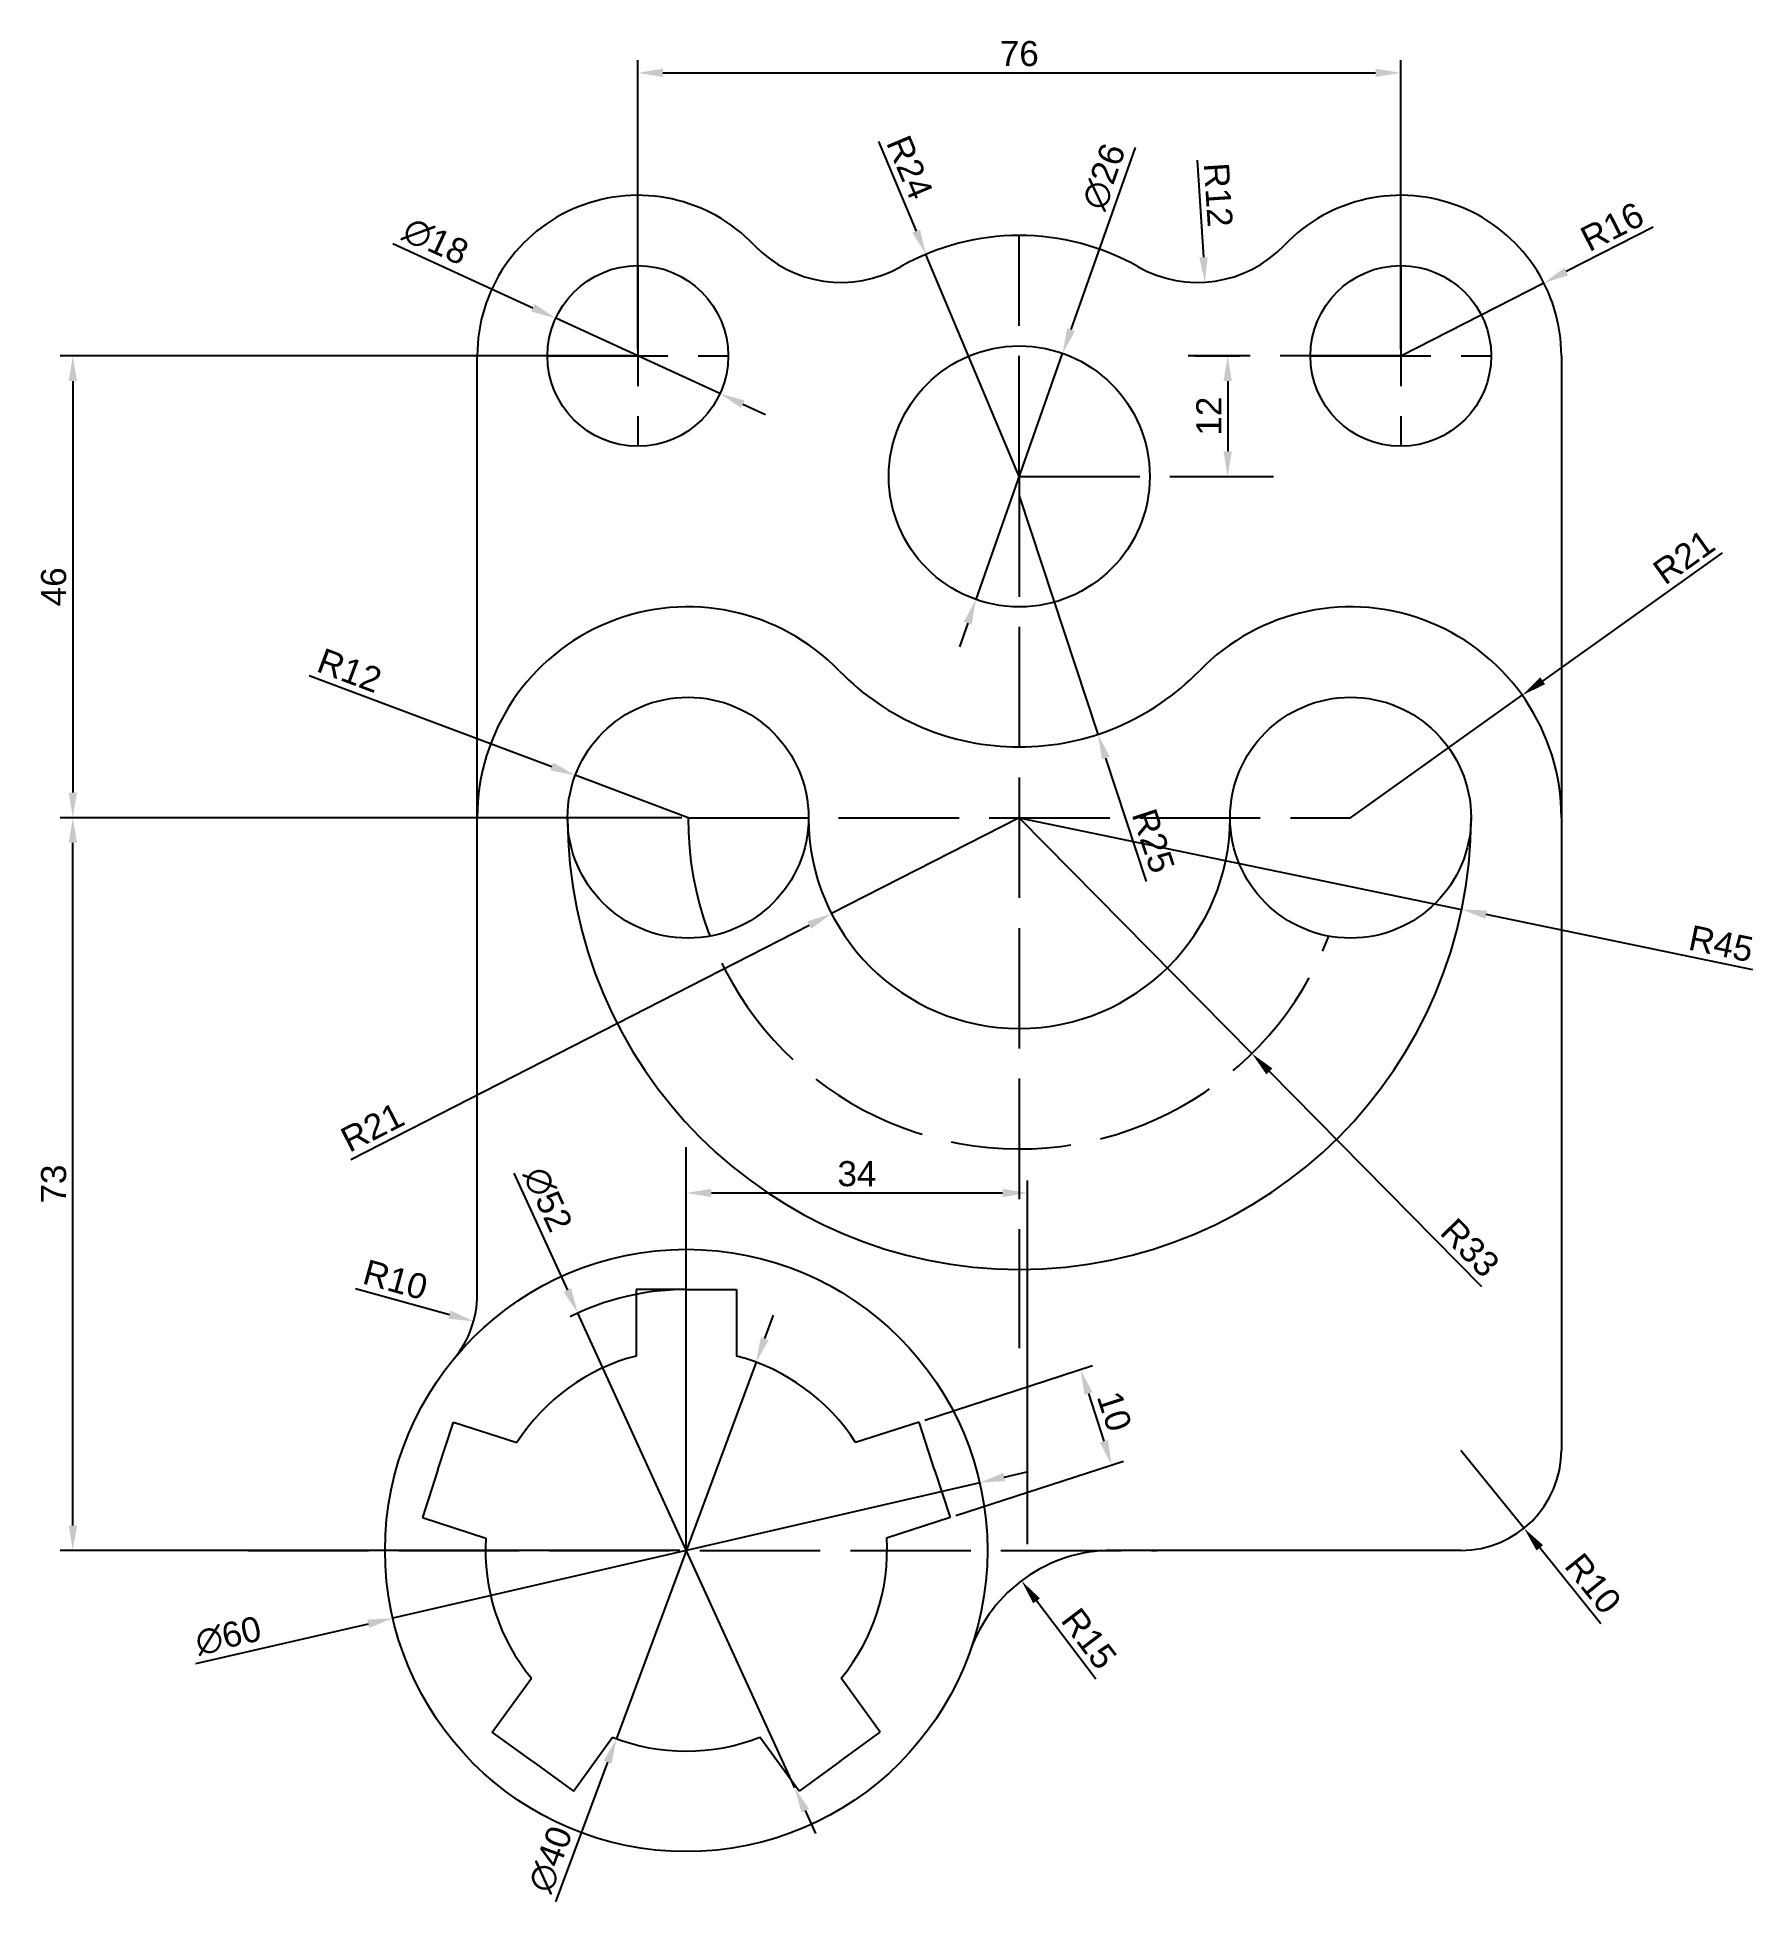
# Model space of a CAD drawing. Header units: millimetres. Extents: x 2067 to 2238, y 2086 to 2272.
import ezdxf

# ---------------------------------------------------------------- set-up
doc = ezdxf.new("R2010")
doc.units = ezdxf.units.MM
doc.linetypes.add('ACAD_ISO02W100', pattern=[15, 12, -3])
doc.layers.add('Cotas', color=160, linetype='Continuous')
doc.layers.add('Ocultas', color=7, linetype='ACAD_ISO02W100', transparency=0.45)
doc.styles.get("Standard").update_dxf_attribs({"font": 'arial.ttf'})
doc.dimstyles.new('ISO-25', dxfattribs={"dimtxt": 2.5, "dimasz": 2.5, "dimexe": 1.25, "dimexo": 0.625, "dimtad": 1, "dimtxsty": 'Standard', "dimcen": 2.5, "dimadec": 0, "dimazin": 0, "dimtfac": 1, "dimtmove": 0, "dimatfit": 3, "dimfxl": 1, "dimarcsym": 0})

# ---------------------------------------------------------------- blocks, each defined once
blk = doc.blocks.new('*U0')
for p, q in [((0, 3.32), (-5, 3.32)), ((-5, 3.32), (-5, -3.32)), ((0, 3.32), (5, 3.32)), ((5, 3.32), (5, -3.32))]:
    blk.add_line(p, q)
blk = doc.blocks.new('*U1')
at = {"color": 0, "linetype": 'ByBlock', "lineweight": -2, "transparency": 16777216}
blk.add_blockref('*U0', (2131.49, 2144.05), dxfattribs=at)
for p, rotation in [((2109.91, 2128.38), 72), ((2153.06, 2128.38), 288), ((2118.15, 2103.02), 144), ((2144.82, 2103.02), 216)]:
    blk.add_blockref('*U0', p, dxfattribs=dict(at, rotation=rotation))
blk = doc.blocks.new('*D2')
at = {"layer": 'Cotas', "color": 0, "lineweight": -2, "transparency": 16777216}
for p, q in [((2131.04, 2194.37), (2069.13, 2194.37)), ((2070.38, 2123.87), (2070.38, 2191.87)), ((2130.86, 2121.37), (2069.13, 2121.37))]:
    blk.add_line(p, q, dxfattribs=at)
at = {"layer": 'Cotas', "color": 0, "transparency": 16777216}
for points in [[(2069.97, 2191.87), (2070.8, 2191.87), (2070.38, 2194.37)], [(2069.97, 2123.87), (2070.8, 2123.87), (2070.38, 2121.37)]]:
    blk.add_solid(points, dxfattribs=at)
at = {"layer": 'Defpoints', "color": 0, "transparency": 16777216}
for p in [(2070.38, 2194.37), (2131.66, 2194.37), (2131.49, 2121.37)]:
    blk.add_point(p, dxfattribs=at)
at = {"layer": 'Cotas', "color": 0, "transparency": 16777216, "insert": (2068.48, 2157.87), "char_height": 2.5, "attachment_point": 5, "rotation": 90}
blk.add_mtext('73', dxfattribs=at)
blk = doc.blocks.new('*D3')
at = {"layer": 'Cotas', "color": 0, "lineweight": -2, "transparency": 16777216}
for p, q in [((2126.04, 2240.37), (2069.13, 2240.37)), ((2070.38, 2237.87), (2070.38, 2196.87)), ((2126.04, 2194.37), (2069.13, 2194.37))]:
    blk.add_line(p, q, dxfattribs=at)
at = {"layer": 'Cotas', "color": 0, "transparency": 16777216}
for points in [[(2069.97, 2237.87), (2070.8, 2237.87), (2070.38, 2240.37)], [(2069.97, 2196.87), (2070.8, 2196.87), (2070.38, 2194.37)]]:
    blk.add_solid(points, dxfattribs=at)
at = {"layer": 'Defpoints', "color": 0, "transparency": 16777216}
for p in [(2126.66, 2240.37), (2070.38, 2194.37), (2126.66, 2194.37)]:
    blk.add_point(p, dxfattribs=at)
at = {"layer": 'Cotas', "color": 0, "transparency": 16777216, "insert": (2068.48, 2217.37), "char_height": 2.5, "attachment_point": 5, "rotation": 90}
blk.add_mtext('46', dxfattribs=at)
blk = doc.blocks.new('*D4')
at = {"layer": 'Cotas', "color": 0, "lineweight": -2, "transparency": 16777216}
for p, q in [((2126.66, 2241), (2126.66, 2269.82)), ((2202.66, 2241), (2202.66, 2269.82)), ((2129.16, 2268.57), (2200.16, 2268.57))]:
    blk.add_line(p, q, dxfattribs=at)
at = {"layer": 'Cotas', "color": 0, "transparency": 16777216}
for points in [[(2129.16, 2268.99), (2129.16, 2268.16), (2126.66, 2268.57)], [(2200.16, 2268.99), (2200.16, 2268.16), (2202.66, 2268.57)]]:
    blk.add_solid(points, dxfattribs=at)
at = {"layer": 'Defpoints', "color": 0, "transparency": 16777216}
for p in [(2202.66, 2268.57), (2126.66, 2240.37), (2202.66, 2240.37)]:
    blk.add_point(p, dxfattribs=at)
at = {"layer": 'Cotas', "color": 0, "transparency": 16777216, "insert": (2164.66, 2270.48), "char_height": 2.5, "attachment_point": 5}
blk.add_mtext('76', dxfattribs=at)
blk = doc.blocks.new('*D5')
at = {"layer": 'Cotas', "color": 0, "lineweight": -2, "transparency": 16777216}
for p, q in [((2182.1, 2240.37), (2186.67, 2240.37)), ((2185.42, 2237.87), (2185.42, 2230.87)), ((2182.1, 2228.37), (2186.67, 2228.37))]:
    blk.add_line(p, q, dxfattribs=at)
at = {"layer": 'Cotas', "color": 0, "transparency": 16777216}
for points in [[(2185, 2237.87), (2185.83, 2237.87), (2185.42, 2240.37)], [(2185, 2230.87), (2185.83, 2230.87), (2185.42, 2228.37)]]:
    blk.add_solid(points, dxfattribs=at)
at = {"layer": 'Defpoints', "color": 0, "transparency": 16777216}
for p in [(2181.48, 2240.37), (2181.48, 2228.37), (2185.42, 2228.37)]:
    blk.add_point(p, dxfattribs=at)
at = {"layer": 'Cotas', "color": 0, "transparency": 16777216, "insert": (2183.54, 2234.37), "char_height": 2.5, "attachment_point": 5, "rotation": 90}
blk.add_mtext('12', dxfattribs=at)
blk = doc.blocks.new('*D6')
at = {"layer": 'Cotas', "color": 0, "lineweight": -2, "transparency": 16777216}
for p, q in [((2227.81, 2253.19), (2219.14, 2248.77)), ((2202.66, 2240.37), (2216.92, 2247.64))]:
    blk.add_line(p, q, dxfattribs=at)
at = {"layer": 'Cotas', "color": 0, "transparency": 16777216}
blk.add_solid([(2218.96, 2249.15), (2219.33, 2248.4), (2216.92, 2247.64)], dxfattribs=at)
at = {"layer": 'Defpoints', "color": 0, "transparency": 16777216}
for p in [(2216.92, 2247.64), (2202.66, 2240.37)]:
    blk.add_point(p, dxfattribs=at)
at = {"layer": 'Cotas', "color": 0, "transparency": 16777216, "insert": (2223.72, 2253.24), "char_height": 2.5, "attachment_point": 5, "rotation": 27.0156}
blk.add_mtext('R16', dxfattribs=at)
blk = doc.blocks.new('*D7')
at = {"layer": 'Cotas', "color": 0, "lineweight": -2, "transparency": 16777216}
for p, q in [((2102.26, 2251.57), (2116.21, 2245.17)), ((2134.84, 2236.62), (2118.48, 2244.12)), ((2137.11, 2235.57), (2139.39, 2234.53))]:
    blk.add_line(p, q, dxfattribs=at)
at = {"layer": 'Cotas', "color": 0, "transparency": 16777216}
for points in [[(2116.38, 2245.55), (2116.04, 2244.79), (2118.48, 2244.12)], [(2137.29, 2235.95), (2136.94, 2235.2), (2134.84, 2236.62)]]:
    blk.add_solid(points, dxfattribs=at)
at = {"layer": 'Defpoints', "color": 0, "transparency": 16777216}
for p in [(2118.48, 2244.12), (2134.84, 2236.62)]:
    blk.add_point(p, dxfattribs=at)
at = {"layer": 'Cotas', "color": 0, "transparency": 16777216, "insert": (2106.52, 2251.78), "char_height": 2.5, "attachment_point": 5, "rotation": 335.3487}
blk.add_mtext('∅18', dxfattribs=at)
blk = doc.blocks.new('*D8')
at = {"layer": 'Cotas', "color": 0, "lineweight": -2, "transparency": 16777216}
for p, q in [((2150.63, 2261.75), (2154.39, 2252.8)), ((2164.66, 2228.37), (2155.36, 2250.49))]:
    blk.add_line(p, q, dxfattribs=at)
at = {"layer": 'Cotas', "color": 0, "transparency": 16777216}
blk.add_solid([(2154.78, 2252.96), (2154.01, 2252.64), (2155.36, 2250.49)], dxfattribs=at)
at = {"layer": 'Defpoints', "color": 0, "transparency": 16777216}
for p in [(2155.36, 2250.49), (2164.66, 2228.37)]:
    blk.add_point(p, dxfattribs=at)
at = {"layer": 'Cotas', "color": 0, "transparency": 16777216, "insert": (2153.76, 2259.16), "char_height": 2.5, "attachment_point": 5, "rotation": 292.8068}
blk.add_mtext('R24', dxfattribs=at)
blk = doc.blocks.new('*D9')
at = {"layer": 'Cotas', "color": 0, "lineweight": -2, "transparency": 16777216}
blk.add_line((2182.39, 2259.89), (2183, 2250.22), dxfattribs=at)
at = {"layer": 'Cotas', "color": 0, "transparency": 16777216}
blk.add_solid([(2183.42, 2250.24), (2182.59, 2250.19), (2183.16, 2247.72)], dxfattribs=at)
at = {"layer": 'Defpoints', "color": 0, "transparency": 16777216}
for p in [(2182.4, 2259.7), (2183.16, 2247.72)]:
    blk.add_point(p, dxfattribs=at)
at = {"layer": 'Cotas', "color": 0, "transparency": 16777216, "insert": (2184.49, 2256.42), "char_height": 2.5, "attachment_point": 5, "rotation": 273.6367}
blk.add_mtext('R12', dxfattribs=at)
blk = doc.blocks.new('*D10')
at = {"layer": 'Cotas', "color": 0, "lineweight": -2, "transparency": 16777216}
for p, q in [((2176.2, 2261.15), (2169.81, 2242.99)), ((2160.35, 2216.11), (2168.98, 2240.63)), ((2159.52, 2213.75), (2158.69, 2211.39))]:
    blk.add_line(p, q, dxfattribs=at)
at = {"layer": 'Cotas', "color": 0, "transparency": 16777216}
for points in [[(2169.42, 2243.13), (2170.2, 2242.85), (2168.98, 2240.63)], [(2159.12, 2213.89), (2159.91, 2213.61), (2160.35, 2216.11)]]:
    blk.add_solid(points, dxfattribs=at)
at = {"layer": 'Defpoints', "color": 0, "transparency": 16777216}
for p in [(2168.98, 2240.63), (2160.35, 2216.11)]:
    blk.add_point(p, dxfattribs=at)
at = {"layer": 'Cotas', "color": 0, "transparency": 16777216, "insert": (2173.09, 2258.24), "char_height": 2.5, "attachment_point": 5, "rotation": 70.6124}
blk.add_mtext('∅26', dxfattribs=at)
blk = doc.blocks.new('*D11')
at = {"layer": 'Cotas', "color": 0, "lineweight": -2, "transparency": 16777216}
for p, q in [((2234.69, 2220.77), (2216.8, 2208.01)), ((2197.66, 2194.37), (2214.76, 2206.56))]:
    blk.add_line(p, q, dxfattribs=at)
at = {"layer": 'Cotas', "color": 0, "transparency": 16777216}
blk.add_solid([(2216.56, 2208.35), (2217.04, 2207.67), (2214.76, 2206.56)], dxfattribs=at)
at = {"layer": 'Defpoints', "color": 0, "transparency": 16777216}
for p in [(2214.76, 2206.56), (2197.66, 2194.37)]:
    blk.add_point(p, dxfattribs=at)
at = {"layer": 'Cotas', "color": 0, "transparency": 16777216, "insert": (2230.86, 2220.34), "char_height": 2.5, "attachment_point": 5, "rotation": 35.4794}
blk.add_mtext('R21', dxfattribs=at)
blk = doc.blocks.new('*D12')
at = {"layer": 'Cotas', "color": 0, "lineweight": -2, "transparency": 16777216}
for p, q in [((2093.92, 2208.55), (2118.09, 2199.47)), ((2131.66, 2194.37), (2120.43, 2198.59))]:
    blk.add_line(p, q, dxfattribs=at)
at = {"layer": 'Cotas', "color": 0, "transparency": 16777216}
blk.add_solid([(2118.24, 2199.86), (2117.94, 2199.08), (2120.43, 2198.59)], dxfattribs=at)
at = {"layer": 'Defpoints', "color": 0, "transparency": 16777216}
for p in [(2120.43, 2198.59), (2131.66, 2194.37)]:
    blk.add_point(p, dxfattribs=at)
at = {"layer": 'Cotas', "color": 0, "transparency": 16777216, "insert": (2097.95, 2209.04), "char_height": 2.5, "attachment_point": 5, "rotation": 339.4175}
blk.add_mtext('R12', dxfattribs=at)
blk = doc.blocks.new('*D13')
at = {"layer": 'Cotas', "color": 0, "lineweight": -2, "transparency": 16777216}
for p, q in [((2131.49, 2122), (2131.49, 2158.24)), ((2133.99, 2156.99), (2162.99, 2156.99)), ((2165.49, 2122), (2165.49, 2158.24))]:
    blk.add_line(p, q, dxfattribs=at)
at = {"layer": 'Cotas', "color": 0, "transparency": 16777216}
for points in [[(2133.99, 2157.4), (2133.99, 2156.57), (2131.49, 2156.99)], [(2162.99, 2157.4), (2162.99, 2156.57), (2165.49, 2156.99)]]:
    blk.add_solid(points, dxfattribs=at)
at = {"layer": 'Defpoints', "color": 0, "transparency": 16777216}
for p in [(2165.49, 2156.99), (2131.49, 2121.37), (2165.49, 2121.37)]:
    blk.add_point(p, dxfattribs=at)
at = {"layer": 'Cotas', "color": 0, "transparency": 16777216, "insert": (2148.49, 2158.89), "char_height": 2.5, "attachment_point": 5}
blk.add_mtext('34', dxfattribs=at)
blk = doc.blocks.new('*D14')
at = {"layer": 'Cotas', "color": 0, "lineweight": -2, "transparency": 16777216}
for p, q in [((2164.66, 2194.37), (2145.97, 2184.81)), ((2098.07, 2160.32), (2143.74, 2183.67))]:
    blk.add_line(p, q, dxfattribs=at)
at = {"layer": 'Cotas', "color": 0, "transparency": 16777216}
blk.add_solid([(2143.55, 2184.04), (2143.93, 2183.3), (2145.97, 2184.81)], dxfattribs=at)
at = {"layer": 'Defpoints', "color": 0, "transparency": 16777216}
for p in [(2164.66, 2194.37), (2145.97, 2184.81)]:
    blk.add_point(p, dxfattribs=at)
at = {"layer": 'Cotas', "color": 0, "transparency": 16777216, "insert": (2100.21, 2163.53), "char_height": 2.5, "attachment_point": 5, "rotation": 27.0788}
blk.add_mtext('R21', dxfattribs=at)
blk = doc.blocks.new('*D15')
at = {"layer": 'Cotas', "color": 0, "lineweight": -2, "transparency": 16777216}
for p, q in [((2164.66, 2226.42), (2172.5, 2202.68)), ((2177.34, 2188.02), (2173.29, 2200.31))]:
    blk.add_line(p, q, dxfattribs=at)
at = {"layer": 'Cotas', "color": 0, "transparency": 16777216}
blk.add_solid([(2173.68, 2200.44), (2172.89, 2200.17), (2172.5, 2202.68)], dxfattribs=at)
at = {"layer": 'Defpoints', "color": 0, "transparency": 16777216}
for p in [(2164.66, 2226.42), (2172.5, 2202.68)]:
    blk.add_point(p, dxfattribs=at)
at = {"layer": 'Cotas', "color": 0, "transparency": 16777216, "insert": (2178.01, 2192.06), "char_height": 2.5, "attachment_point": 5, "rotation": 288.2774}
blk.add_mtext('R25', dxfattribs=at)
blk = doc.blocks.new('*D16')
at = {"layer": 'Cotas', "color": 0, "lineweight": -2, "transparency": 16777216}
for p, q in [((2164.66, 2194.37), (2187.83, 2170.87)), ((2210.74, 2147.62), (2189.58, 2169.09))]:
    blk.add_line(p, q, dxfattribs=at)
at = {"layer": 'Cotas', "color": 0, "transparency": 16777216}
blk.add_solid([(2189.88, 2169.38), (2189.28, 2168.79), (2187.83, 2170.87)], dxfattribs=at)
at = {"layer": 'Defpoints', "color": 0, "transparency": 16777216}
for p in [(2164.66, 2194.37), (2187.83, 2170.87)]:
    blk.add_point(p, dxfattribs=at)
at = {"layer": 'Cotas', "color": 0, "transparency": 16777216, "insert": (2209.56, 2151.53), "char_height": 2.5, "attachment_point": 5, "rotation": 314.5809}
blk.add_mtext('R33', dxfattribs=at)
blk = doc.blocks.new('*D17')
at = {"layer": 'Cotas', "color": 0, "lineweight": -2, "transparency": 16777216}
for p, q in [((2208.66, 2131.37), (2214.94, 2123.58)), ((2222.6, 2114.07), (2216.5, 2121.64))]:
    blk.add_line(p, q, dxfattribs=at)
at = {"layer": 'Cotas', "color": 0, "transparency": 16777216}
blk.add_solid([(2216.83, 2121.9), (2216.18, 2121.37), (2214.94, 2123.58)], dxfattribs=at)
at = {"layer": 'Defpoints', "color": 0, "transparency": 16777216}
for p in [(2208.66, 2131.37), (2214.94, 2123.58)]:
    blk.add_point(p, dxfattribs=at)
at = {"layer": 'Cotas', "color": 0, "transparency": 16777216, "insert": (2221.82, 2118.07), "char_height": 2.5, "attachment_point": 5, "rotation": 308.8485}
blk.add_mtext('R10', dxfattribs=at)
blk = doc.blocks.new('*D18')
at = {"layer": 'Cotas', "color": 0, "lineweight": -2, "transparency": 16777216}
blk.add_line((2172.27, 2108.55), (2166.38, 2116.35), dxfattribs=at)
at = {"layer": 'Cotas', "color": 0, "transparency": 16777216}
blk.add_solid([(2166.72, 2116.6), (2166.05, 2116.1), (2164.88, 2118.34)], dxfattribs=at)
at = {"layer": 'Defpoints', "color": 0, "transparency": 16777216}
for p in [(2164.88, 2118.34), (2173.91, 2106.37)]:
    blk.add_point(p, dxfattribs=at)
at = {"layer": 'Cotas', "color": 0, "transparency": 16777216, "insert": (2171.61, 2112.58), "char_height": 2.5, "attachment_point": 5, "rotation": 307.0416}
blk.add_mtext('R15', dxfattribs=at)
blk = doc.blocks.new('*D19')
at = {"layer": 'Cotas', "color": 0, "lineweight": -2, "transparency": 16777216}
for p, q in [((2164.66, 2194.37), (2208.72, 2185.23)), ((2237.73, 2179.21), (2211.17, 2184.72))]:
    blk.add_line(p, q, dxfattribs=at)
at = {"layer": 'Cotas', "color": 0, "transparency": 16777216}
blk.add_solid([(2211.26, 2185.13), (2211.09, 2184.31), (2208.72, 2185.23)], dxfattribs=at)
at = {"layer": 'Defpoints', "color": 0, "transparency": 16777216}
for p in [(2164.66, 2194.37), (2208.72, 2185.23)]:
    blk.add_point(p, dxfattribs=at)
at = {"layer": 'Cotas', "color": 0, "transparency": 16777216, "insert": (2234.57, 2181.81), "char_height": 2.5, "attachment_point": 5, "rotation": 348.2808}
blk.add_mtext('R45', dxfattribs=at)
blk = doc.blocks.new('*D20')
at = {"layer": 'Cotas', "color": 0, "lineweight": -2, "transparency": 16777216}
for p, q in [((2139.31, 2142.47), (2140.18, 2144.81)), ((2138.44, 2140.12), (2124.53, 2102.62)), ((2118.5, 2086.38), (2123.66, 2100.28))]:
    blk.add_line(p, q, dxfattribs=at)
at = {"layer": 'Cotas', "color": 0, "transparency": 16777216}
for points in [[(2138.92, 2142.61), (2139.7, 2142.32), (2138.44, 2140.12)], [(2123.27, 2100.42), (2124.05, 2100.13), (2124.53, 2102.62)]]:
    blk.add_solid(points, dxfattribs=at)
at = {"layer": 'Defpoints', "color": 0, "transparency": 16777216}
for p in [(2138.44, 2140.12), (2124.53, 2102.62)]:
    blk.add_point(p, dxfattribs=at)
at = {"layer": 'Cotas', "color": 0, "transparency": 16777216, "insert": (2117.97, 2090.6), "char_height": 2.5, "attachment_point": 5, "rotation": 69.6466}
blk.add_mtext('∅40', dxfattribs=at)
blk = doc.blocks.new('*D21')
at = {"layer": 'Cotas', "color": 0, "lineweight": -2, "transparency": 16777216}
for p, q in [((2163.15, 2128.68), (2165.59, 2129.24)), ((2160.72, 2128.12), (2102.26, 2114.62)), ((2082.64, 2110.1), (2099.82, 2114.06))]:
    blk.add_line(p, q, dxfattribs=at)
at = {"layer": 'Cotas', "color": 0, "transparency": 16777216}
for points in [[(2163.06, 2129.09), (2163.25, 2128.27), (2160.72, 2128.12)], [(2099.73, 2114.47), (2099.91, 2113.66), (2102.26, 2114.62)]]:
    blk.add_solid(points, dxfattribs=at)
at = {"layer": 'Defpoints', "color": 0, "transparency": 16777216}
for p in [(2160.72, 2128.12), (2102.26, 2114.62)]:
    blk.add_point(p, dxfattribs=at)
at = {"layer": 'Cotas', "color": 0, "transparency": 16777216, "insert": (2085.87, 2112.86), "char_height": 2.5, "attachment_point": 5, "rotation": 12.9974}
blk.add_mtext('∅60', dxfattribs=at)
blk = doc.blocks.new('*D22')
at = {"layer": 'Cotas', "color": 0, "lineweight": -2, "transparency": 16777216}
for p, q in [((2114.32, 2158.95), (2119.65, 2147.29)), ((2142.29, 2097.72), (2120.68, 2145.02)), ((2143.33, 2095.45), (2144.37, 2093.17))]:
    blk.add_line(p, q, dxfattribs=at)
at = {"layer": 'Cotas', "color": 0, "transparency": 16777216}
for points in [[(2120.02, 2147.47), (2119.27, 2147.12), (2120.68, 2145.02)], [(2143.71, 2095.62), (2142.95, 2095.27), (2142.29, 2097.72)]]:
    blk.add_solid(points, dxfattribs=at)
at = {"layer": 'Defpoints', "color": 0, "transparency": 16777216}
for p in [(2120.68, 2145.02), (2142.29, 2097.72)]:
    blk.add_point(p, dxfattribs=at)
at = {"layer": 'Cotas', "color": 0, "transparency": 16777216, "insert": (2117.68, 2156.35), "char_height": 2.5, "attachment_point": 5, "rotation": 294.5485}
blk.add_mtext('∅52', dxfattribs=at)
blk = doc.blocks.new('*D23')
at = {"layer": 'Cotas', "color": 0, "lineweight": -2, "transparency": 16777216}
for p, q in [((2155.26, 2134.35), (2171.96, 2139.78)), ((2171.54, 2137.02), (2173.09, 2132.26)), ((2158.35, 2124.84), (2175.05, 2130.27))]:
    blk.add_line(p, q, dxfattribs=at)
at = {"layer": 'Cotas', "color": 0, "transparency": 16777216}
for points in [[(2171.94, 2137.14), (2171.15, 2136.89), (2170.77, 2139.39)], [(2173.49, 2132.39), (2172.69, 2132.13), (2173.86, 2129.88)]]:
    blk.add_solid(points, dxfattribs=at)
at = {"layer": 'Defpoints', "color": 0, "transparency": 16777216}
for p in [(2154.67, 2134.16), (2173.86, 2129.88), (2157.76, 2124.65)]:
    blk.add_point(p, dxfattribs=at)
at = {"layer": 'Cotas', "color": 0, "transparency": 16777216, "insert": (2174.13, 2135.23), "char_height": 2.5, "attachment_point": 5, "rotation": 288}
blk.add_mtext('10', dxfattribs=at)
blk = doc.blocks.new('*D24')
at = {"layer": 'Cotas', "color": 0, "lineweight": -2, "transparency": 16777216}
blk.add_line((2098.53, 2147.45), (2107.89, 2144.86), dxfattribs=at)
at = {"layer": 'Cotas', "color": 0, "transparency": 16777216}
blk.add_solid([(2108, 2145.27), (2107.78, 2144.46), (2110.3, 2144.2)], dxfattribs=at)
at = {"layer": 'Defpoints', "color": 0, "transparency": 16777216}
for p in [(2100.66, 2146.86), (2110.3, 2144.2)]:
    blk.add_point(p, dxfattribs=at)
at = {"layer": 'Cotas', "color": 0, "transparency": 16777216, "insert": (2102.51, 2148.33), "char_height": 2.5, "attachment_point": 5, "rotation": 344.5325}
blk.add_mtext('R10', dxfattribs=at)

msp = doc.modelspace()

# ---------------------------------------------------------------- linework, layer by layer
for p, q in [((2110.663, 2146.864), (2110.663, 2240.371)), ((2218.663, 2240.371), (2218.663, 2131.371)), ((2208.663, 2121.371), (2173.913, 2121.371))]:
    msp.add_line(p, q)
for centre, radius in [((2126.663, 2240.371), 9), ((2202.663, 2240.371), 9), ((2164.663, 2228.371), 13), ((2131.663, 2194.371), 12), ((2197.663, 2194.371), 12), ((2131.487, 2121.371), 30)]:
    msp.add_circle(centre, radius)
for centre, radius, start, end in [((2126.663, 2240.371), 16, 43.64729, 180), ((2202.663, 2240.371), 16, 0, 136.35271), ((2146.924, 2259.697), 12, 223.64729, 299.52174), ((2164.663, 2228.371), 24, 60.47826, 119.52174), ((2182.402, 2259.697), 12, 240.47826, 316.35271), ((2131.663, 2194.371), 21, 44.16048, 180), ((2197.663, 2194.371), 21, 0, 135.83952), ((2164.663, 2226.418), 25, 224.16048, 315.83952), ((2164.663, 2194.371), 45, 180, 0), ((2164.663, 2194.371), 21, 180, 0), ((2100.663, 2146.864), 10, 320.40695, 0), ((2131.487, 2121.371), 20, 104.47751, 147.52249), ((2131.487, 2121.371), 20, 32.47751, 75.52249), ((2208.663, 2131.371), 10, 270, 0), ((2131.487, 2121.371), 20, 176.47751, 219.52249), ((2131.487, 2121.371), 20, 320.47751, 3.52249), ((2173.913, 2106.371), 15, 90, 160.52878), ((2131.487, 2121.371), 20, 248.47751, 291.52249)]:
    msp.add_arc(centre, radius, start, end)
at = {"layer": 'Ocultas'}
for p, q in [((2164.663, 2228.371), (2164.663, 2252.371)), ((2126.663, 2249.371), (2126.663, 2231.371)), ((2202.663, 2249.371), (2202.663, 2231.371)), ((2117.663, 2240.371), (2135.663, 2240.371)), ((2202.663, 2240.371), (2181.48, 2240.371)), ((2193.663, 2240.371), (2211.663, 2240.371)), ((2164.663, 2228.371), (2164.663, 2141.518)), ((2164.663, 2228.371), (2189.975, 2228.371)), ((2131.663, 2194.371), (2197.663, 2194.371)), ((2131.487, 2121.371), (2131.487, 2161.536)), ((2087.835, 2121.371), (2178.386, 2121.371))]:
    msp.add_line(p, q, dxfattribs=at)
for centre, radius, start, end in [((2164.663, 2194.371), 33, 180, 339.04864), ((2131.487, 2121.371), 26, 90, 119.64514)]:
    msp.add_arc(centre, radius, start, end, dxfattribs=at)

# ---------------------------------------------------------------- block references
msp.add_blockref('*U1', (0, 0))

# ---------------------------------------------------------------- dimensions: what is measured, and where the dimension line sits
at = {"layer": 'Cotas'}
for base, p1, p2, picture, middle in [((2202.663, 2268.574), (2126.663, 2240.371), (2202.663, 2240.371), '*D4', (2164.663, 2270.475)), ((2165.487, 2156.987), (2131.487, 2121.371), (2165.487, 2121.371), '*D13', (2148.487, 2158.889))]:
    dim = msp.add_linear_dim(base=base, p1=p1, p2=p2, dimstyle='ISO-25', dxfattribs=at)
    dim.commit()
    dim.dimension.update_dxf_attribs({"geometry": picture, "text_midpoint": middle})
for center, mpoint, picture, middle in [((2164.663, 2228.371), (2155.36, 2250.495), '*D8', (2153.757, 2259.157)), ((2202.663, 2240.371), (2216.917, 2247.639), '*D6', (2223.725, 2253.244)), ((2208.663, 2131.371), (2214.936, 2123.583), '*D17', (2221.816, 2118.072))]:
    dim = msp.add_radius_dim(center=center, mpoint=mpoint, dimstyle='ISO-25', dxfattribs=at)
    dim.commit()
    dim.dimension.update_dxf_attribs({"geometry": picture, "text_midpoint": middle})
for p1, p2, picture, middle in [((2160.348, 2216.108), (2168.978, 2240.634), '*D10', (2174.946, 2257.59)), ((2134.843, 2236.617), (2118.483, 2244.125), '*D7', (2105.696, 2249.993)), ((2142.289, 2097.721), (2120.685, 2145.021), '*D22', (2115.886, 2155.527)), ((2138.443, 2140.122), (2124.53, 2102.62), '*D20', (2119.816, 2089.912)), ((2160.718, 2128.118), (2102.255, 2114.624), '*D21', (2086.313, 2110.944))]:
    dim = msp.add_diameter_dim_2p(p1=p1, p2=p2, dimstyle='ISO-25', dxfattribs=at)
    dim.commit()
    dim.dimension.update_dxf_attribs({"geometry": picture, "text_midpoint": middle, "dimtype": 163})
for center, mpoint, picture, middle in [((2182.402, 2259.697), (2183.163, 2247.721), '*D9', (2182.618, 2256.303)), ((2164.663, 2226.418), (2172.503, 2202.679), '*D15', (2176.208, 2191.463)), ((2197.663, 2194.371), (2214.764, 2206.56), '*D11', (2231.95, 2218.809)), ((2131.663, 2194.371), (2120.429, 2198.59), '*D12', (2097.285, 2207.281)), ((2164.663, 2194.371), (2145.965, 2184.811), '*D14', (2101.069, 2161.858)), ((2164.663, 2194.371), (2187.826, 2170.866), '*D16', (2208.201, 2150.191)), ((2164.663, 2194.371), (2208.725, 2185.231), '*D19', (2234.186, 2179.949)), ((2100.663, 2146.864), (2110.301, 2144.197), '*D24', (2102.005, 2146.493)), ((2173.913, 2106.371), (2164.877, 2118.344), '*D18', (2170.091, 2111.436))]:
    dim = msp.add_radius_dim(center=center, mpoint=mpoint, dimstyle='ISO-25', dxfattribs=at)
    dim.commit()
    dim.dimension.update_dxf_attribs({"geometry": picture, "text_midpoint": middle, "dimtype": 164})
for base, p1, p2, picture, middle in [((2070.383, 2194.371), (2126.663, 2240.371), (2126.663, 2194.371), '*D3', (2068.481, 2217.371)), ((2185.417, 2228.371), (2181.48, 2240.371), (2181.48, 2228.371), '*D5', (2183.537, 2234.371)), ((2070.383, 2194.371), (2131.487, 2121.371), (2131.663, 2194.371), '*D2', (2068.48, 2157.871))]:
    dim = msp.add_linear_dim(base=base, p1=p1, p2=p2, angle=90, dimstyle='ISO-25', dxfattribs=at)
    dim.commit()
    dim.dimension.update_dxf_attribs({"geometry": picture, "text_midpoint": middle})
dim = msp.add_aligned_dim(p1=(2154.669, 2134.161), p2=(2157.759, 2124.65), distance=16.932, dimstyle='ISO-25', dxfattribs=at)
dim.commit()
dim.dimension.update_dxf_attribs({"geometry": '*D23', "text_midpoint": (2174.126, 2135.225)})

doc.saveas('drawing.dxf')
